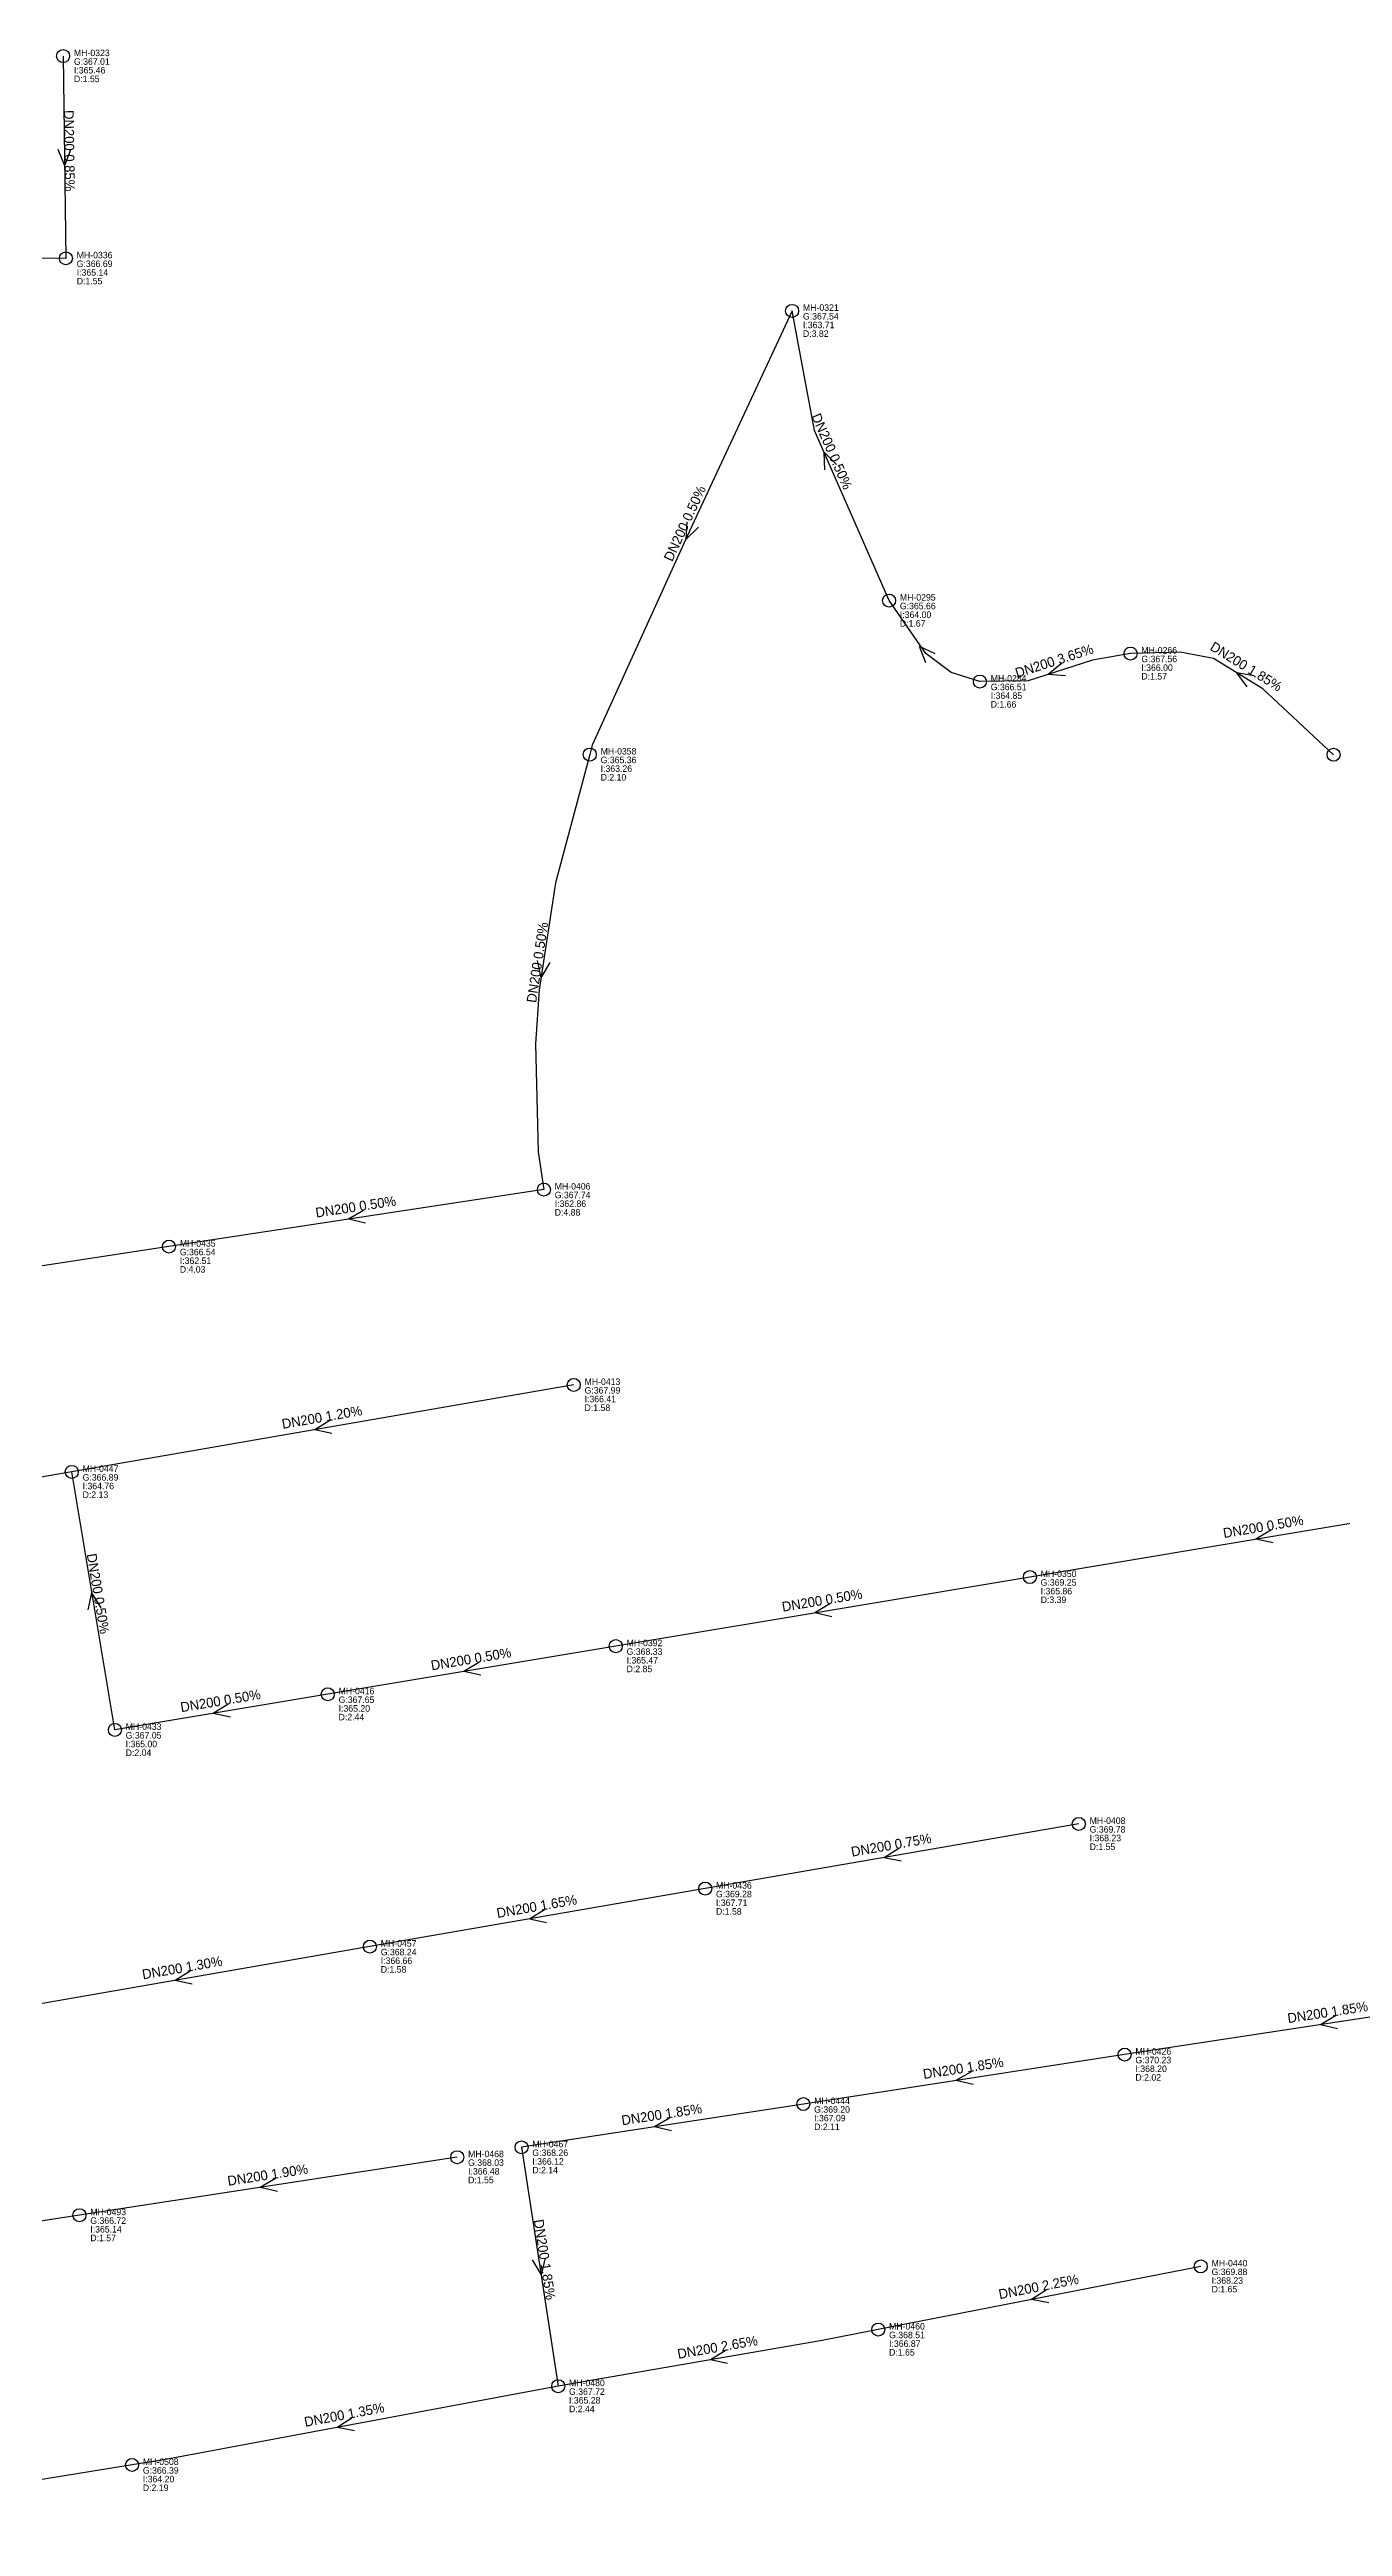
# Model space of a CAD drawing. Header units: metres. Extents: x 449149 to 451990, y 2566737 to 2570847.
# Drawn here: x 451494.1 to 451732.8, y 2568688.5 to 2569145.5 of the extents above; entities that cross this region are included whole.
import ezdxf
from ezdxf.enums import TextEntityAlignment as Align

# ---------------------------------------------------------------- set-up
doc = ezdxf.new("R2010")
doc.units = ezdxf.units.M
for name, color, linetype in [('SEW-LABEL', 2, 'Continuous'), ('SEW-MH', 7, 'Continuous'), ('SEW-MH-LABEL', 8, 'Continuous'), ('SEW-PIPE-DN200', 3, 'Continuous')]:
    doc.layers.add(name, color=color, linetype=linetype)

msp = doc.modelspace()

# ---------------------------------------------------------------- linework, layer by layer
at = {"layer": 'SEW-LABEL'}
for p, q in [((451495.66, 2569127.09), (451496.9, 2569124.1)), ((451498.06, 2569127.12), (451496.9, 2569124.1)), ((451637.2, 2569067.93), (451637.09, 2569071.16)), ((451639.4, 2569068.89), (451637.09, 2569071.16)), ((451611.73, 2569058.33), (451611.57, 2569055.1)), ((451613.91, 2569057.32), (451611.57, 2569055.1)), ((451655.85, 2569032.31), (451654.68, 2569035.32)), ((451657.61, 2569033.95), (451654.68, 2569035.32)), ((451680.89, 2569032.22), (451678.41, 2569030.16)), ((451681.63, 2569029.94), (451678.41, 2569030.16)), ((451715.18, 2569027.86), (451713.25, 2569030.45)), ((451716.44, 2569029.9), (451713.25, 2569030.45)), ((451584.09, 2568977.37), (451584.82, 2568974.22)), ((451586.46, 2568977.01), (451584.82, 2568974.22)), ((451552.06, 2568931.28), (451549.28, 2568929.64)), ((451552.43, 2568928.91), (451549.28, 2568929.64)), ((451545.82, 2568892.49), (451543.07, 2568890.8)), ((451546.23, 2568890.13), (451543.07, 2568890.8)), ((451719.56, 2568872.29), (451716.8, 2568870.61)), ((451719.96, 2568869.92), (451716.8, 2568870.61)), ((451501.26, 2568857.56), (451501.95, 2568860.71)), ((451503.63, 2568857.95), (451501.95, 2568860.71)), ((451638.13, 2568858.69), (451635.37, 2568857.01)), ((451638.52, 2568856.32), (451635.37, 2568857.01)), ((451573.33, 2568847.87), (451570.57, 2568846.19)), ((451573.73, 2568845.5), (451570.57, 2568846.19)), ((451527.1, 2568840.15), (451524.34, 2568838.47)), ((451527.5, 2568837.78), (451524.34, 2568838.47)), ((451650.89, 2568813.55), (451648.14, 2568811.85)), ((451651.3, 2568811.18), (451648.14, 2568811.85)), ((451585.46, 2568802.23), (451582.71, 2568800.53)), ((451585.87, 2568799.86), (451582.71, 2568800.53)), ((451520.04, 2568790.91), (451517.28, 2568789.21)), ((451520.44, 2568788.54), (451517.28, 2568789.21)), ((451731.47, 2568782.66), (451728.68, 2568781.02)), ((451731.83, 2568780.29), (451728.68, 2568781.02)), ((451664.2, 2568772.37), (451661.42, 2568770.72)), ((451664.57, 2568769.99), (451661.42, 2568770.72)), ((451608.54, 2568763.81), (451605.76, 2568762.17)), ((451608.91, 2568761.44), (451605.76, 2568762.17)), ((451535.81, 2568752.65), (451533.02, 2568751.01)), ((451536.17, 2568750.28), (451533.02, 2568751.01)), ((451583.2, 2568737.67), (451584.84, 2568734.89)), ((451585.58, 2568738.04), (451584.84, 2568734.89)), ((451678.09, 2568732.08), (451675.38, 2568730.33)), ((451678.55, 2568729.73), (451675.38, 2568730.33)), ((451618.84, 2568720.89), (451616.09, 2568719.2)), ((451619.25, 2568718.53), (451616.09, 2568719.2)), ((451549.94, 2568708.45), (451547.21, 2568706.72)), ((451550.38, 2568706.1), (451547.21, 2568706.72))]:
    msp.add_line(p, q, dxfattribs=at)
at = {"layer": 'SEW-MH'}
for centre in [(451496.62, 2569144.26), (451497.13, 2569106.95), (451631.18, 2569097.26), (451649.07, 2569043.8), (451693.64, 2569034.03), (451665.84, 2569028.86), (451593.84, 2569015.4), (451731.12, 2569015.36), (451585.36, 2568935.13), (451516.16, 2568924.6), (451590.87, 2568899.08), (451498.22, 2568883.03), (451675.06, 2568863.64), (451598.63, 2568850.88), (451545.47, 2568842), (451506.17, 2568835.43), (451684.1, 2568818.08), (451615.13, 2568806.14), (451553.25, 2568795.44), (451692.55, 2568775.51), (451633.25, 2568766.4), (451569.37, 2568756.59), (451581.23, 2568758.41), (451499.64, 2568745.89), (451706.61, 2568736.44), (451647.08, 2568724.79), (451588, 2568714.34), (451509.34, 2568699.8)]:
    msp.add_circle(centre, 1.2, dxfattribs=at)
at = {"layer": 'SEW-PIPE-DN200'}
for points in [[(451496.62, 2569144.26), (451497.13, 2569106.95), (451497.13, 2569106.95)], [(451497.13, 2569106.95), (451437.13, 2569107.23)], [(451631.18, 2569097.26), (451611.83, 2569055.69), (451594.3, 2569017.12), (451593.84, 2569015.4)], [(451649.07, 2569043.8), (451649.07, 2569043.8), (451635.34, 2569075.16), (451631.18, 2569097.26)], [(451665.84, 2569028.86), (451660.54, 2569030.54), (451655.83, 2569034.04), (451649.07, 2569043.8)], [(451693.64, 2569034.03), (451686.65, 2569032.82), (451674.75, 2569028.98), (451665.84, 2569028.86)], [(451731.12, 2569015.36), (451718.07, 2569027.49), (451708.95, 2569033.1), (451702.82, 2569034.28), (451693.64, 2569034.03), (451693.64, 2569034.03)], [(451593.84, 2569015.4), (451587.5, 2568991.73), (451584.48, 2568971.99), (451583.84, 2568962.02), (451584.31, 2568942.06), (451585.36, 2568935.13)], [(451585.36, 2568935.13), (451516.16, 2568924.6)], [(451516.16, 2568924.6), (451446.96, 2568914.07)], [(451590.87, 2568899.08), (451498.22, 2568883.03)], [(451498.22, 2568883.03), (451419.4, 2568869.38)], [(451506.17, 2568835.43), (451498.22, 2568883.03)], [(451761.5, 2568878.08), (451675.06, 2568863.64)], [(451675.06, 2568863.64), (451643.39, 2568858.35), (451598.63, 2568850.88)], [(451598.63, 2568850.88), (451545.47, 2568842)], [(451545.47, 2568842), (451506.17, 2568835.43)], [(451684.1, 2568818.08), (451615.13, 2568806.14)], [(451615.13, 2568806.14), (451553.25, 2568795.44)], [(451553.25, 2568795.44), (451484.27, 2568783.5)], [(451767.78, 2568786.99), (451692.55, 2568775.51)], [(451692.55, 2568775.51), (451633.25, 2568766.4)], [(451633.25, 2568766.4), (451581.23, 2568758.41), (451581.23, 2568758.41)], [(451569.37, 2568756.59), (451499.64, 2568745.89)], [(451581.23, 2568758.41), (451588, 2568714.34)], [(451499.64, 2568745.89), (451430.45, 2568735.27)], [(451706.61, 2568736.44), (451647.08, 2568724.79)], [(451647.08, 2568724.79), (451636.71, 2568722.76), (451588, 2568714.34)], [(451588, 2568714.34), (451515.21, 2568700.75), (451509.34, 2568699.8)], [(451509.34, 2568699.8), (451439.34, 2568688.46)]]:
    msp.add_lwpolyline(points, dxfattribs=at)

# ---------------------------------------------------------------- texts
at = {"layer": 'SEW-LABEL'}
for s, rotation, p in [('DN200 0.85%', -89.2193, (451496.88, 2569126.8)), ('DN200 0.50%', 293.6343, (451637.7, 2569070.98)), ('DN200 0.50%', 65.1883, (451612.19, 2569057.67)), ('DN200 3.65%', 17.8674, (451679.84, 2569031.82)), ('DN200 1.85%', 328.434, (451714.53, 2569030.87)), ('DN200 0.50%', 81.3086, (451585.05, 2568976.9)), ('DN200 0.50%', 8.6502, (451550.76, 2568931.07)), ('DN200 1.20%', 9.8246, (451544.55, 2568892.25)), ('DN200 0.50%', 9.4823, (451718.28, 2568872.06)), ('DN200 0.50%', 279.4821, (451502.2, 2568860.43)), ('DN200 0.50%', 9.4822, (451636.85, 2568858.46)), ('DN200 0.50%', 9.4824, (451572.05, 2568847.64)), ('DN200 0.50%', 9.4824, (451525.82, 2568839.92)), ('DN200 0.75%', 9.8169, (451649.62, 2568813.31)), ('DN200 1.65%', 9.8169, (451584.19, 2568801.99)), ('DN200 1.30%', 9.8169, (451518.76, 2568790.67)), ('DN200 1.85%', 8.6793, (451730.16, 2568782.45)), ('DN200 1.85%', 8.7344, (451662.9, 2568772.15)), ('DN200 1.85%', 8.7344, (451607.24, 2568763.6)), ('DN200 1.90%', 8.7225, (451534.51, 2568752.44)), ('DN200 1.85%', -81.2651, (451584.62, 2568737.57)), ('DN200 2.25%', 11.072, (451676.85, 2568731.82)), ('DN200 2.65%', 9.8061, (451617.56, 2568720.65)), ('DN200 1.35%', 10.5792, (451548.68, 2568708.2))]:
    msp.add_text(s, height=1.8, rotation=rotation, dxfattribs=at).set_placement(p, align=Align.CENTER)
at = {"layer": 'SEW-MH-LABEL'}
for s, p in [('MH-0323', (451498.62, 2569144.26)), ('G:367.01', (451498.62, 2569142.66)), ('D:1.55', (451498.62, 2569139.46)), ('I:365.46', (451498.62, 2569141.06)), ('G:366.69', (451499.13, 2569105.35)), ('MH-0336', (451499.13, 2569106.95)), ('I:365.14', (451499.13, 2569103.75)), ('D:1.55', (451499.13, 2569102.15)), ('G:367.54', (451633.18, 2569095.66)), ('MH-0321', (451633.18, 2569097.26)), ('I:363.71', (451633.18, 2569094.06)), ('D:3.82', (451633.18, 2569092.46)), ('MH-0295', (451651.07, 2569043.8)), ('G:365.66', (451651.07, 2569042.2)), ('D:1.67', (451651.07, 2569039)), ('I:364.00', (451651.07, 2569040.6)), ('MH-0266', (451695.64, 2569034.03)), ('G:367.56', (451695.64, 2569032.43)), ('I:366.00', (451695.64, 2569030.83)), ('G:366.51', (451667.84, 2569027.26)), ('MH-0284', (451667.84, 2569028.86)), ('I:364.85', (451667.84, 2569025.66)), ('D:1.57', (451695.64, 2569029.23)), ('D:1.66', (451667.84, 2569024.06)), ('G:365.36', (451595.84, 2569013.8)), ('MH-0358', (451595.84, 2569015.4)), ('I:363.26', (451595.84, 2569012.2)), ('D:2.10', (451595.84, 2569010.6)), ('G:367.74', (451587.36, 2568933.53)), ('MH-0406', (451587.36, 2568935.13)), ('D:4.88', (451587.36, 2568930.33)), ('I:362.86', (451587.36, 2568931.93)), ('MH-0435', (451518.16, 2568924.6)), ('G:366.54', (451518.16, 2568923)), ('D:4.03', (451518.16, 2568919.8)), ('I:362.51', (451518.16, 2568921.4)), ('G:367.99', (451592.87, 2568897.48)), ('MH-0413', (451592.87, 2568899.08)), ('D:1.58', (451592.87, 2568894.28)), ('I:366.41', (451592.87, 2568895.88)), ('G:366.89', (451500.22, 2568881.43)), ('MH-0447', (451500.22, 2568883.03)), ('I:364.76', (451500.22, 2568879.83)), ('D:2.13', (451500.22, 2568878.23)), ('G:369.25', (451677.06, 2568862.04)), ('MH-0350', (451677.06, 2568863.64)), ('I:365.86', (451677.06, 2568860.44)), ('D:3.39', (451677.06, 2568858.84)), ('G:368.33', (451600.63, 2568849.28)), ('MH-0392', (451600.63, 2568850.88)), ('I:365.47', (451600.63, 2568847.68)), ('D:2.85', (451600.63, 2568846.08)), ('G:367.65', (451547.47, 2568840.4)), ('MH-0416', (451547.47, 2568842)), ('I:365.20', (451547.47, 2568838.8)), ('G:367.05', (451508.17, 2568833.83)), ('MH-0433', (451508.17, 2568835.43)), ('D:2.44', (451547.47, 2568837.2)), ('D:2.04', (451508.17, 2568830.63)), ('I:365.00', (451508.17, 2568832.23)), ('G:369.78', (451686.1, 2568816.48)), ('MH-0408', (451686.1, 2568818.08)), ('I:368.23', (451686.1, 2568814.88)), ('D:1.55', (451686.1, 2568813.28)), ('MH-0436', (451617.13, 2568806.14)), ('G:369.28', (451617.13, 2568804.54)), ('D:1.58', (451617.13, 2568801.34)), ('I:367.71', (451617.13, 2568802.94)), ('G:368.24', (451555.25, 2568793.84)), ('MH-0457', (451555.25, 2568795.44)), ('I:366.66', (451555.25, 2568792.24)), ('D:1.58', (451555.25, 2568790.64)), ('G:370.23', (451694.55, 2568773.91)), ('MH-0426', (451694.55, 2568775.51)), ('D:2.02', (451694.55, 2568770.71)), ('I:368.20', (451694.55, 2568772.31)), ('G:369.20', (451635.25, 2568764.8)), ('MH-0444', (451635.25, 2568766.4)), ('D:2.11', (451635.25, 2568761.6)), ('I:367.09', (451635.25, 2568763.2)), ('MH-0468', (451571.37, 2568756.59)), ('G:368.26', (451583.23, 2568756.81)), ('MH-0467', (451583.23, 2568758.41)), ('I:366.12', (451583.23, 2568755.21)), ('G:368.03', (451571.37, 2568754.99)), ('D:1.55', (451571.37, 2568751.79)), ('I:366.48', (451571.37, 2568753.39)), ('D:2.14', (451583.23, 2568753.61)), ('G:366.72', (451501.64, 2568744.29)), ('MH-0493', (451501.64, 2568745.89)), ('I:365.14', (451501.64, 2568742.69)), ('D:1.57', (451501.64, 2568741.09)), ('G:369.88', (451708.61, 2568734.84)), ('MH-0440', (451708.61, 2568736.44)), ('I:368.23', (451708.61, 2568733.24)), ('D:1.65', (451708.61, 2568731.64)), ('G:368.51', (451649.08, 2568723.19)), ('MH-0460', (451649.08, 2568724.79)), ('D:1.65', (451649.08, 2568719.99)), ('I:366.87', (451649.08, 2568721.59)), ('MH-0480', (451590, 2568714.34)), ('G:367.72', (451590, 2568712.74)), ('D:2.44', (451590, 2568709.54)), ('I:365.28', (451590, 2568711.14)), ('G:366.39', (451511.34, 2568698.2)), ('MH-0508', (451511.34, 2568699.8)), ('I:364.20', (451511.34, 2568696.6)), ('D:2.19', (451511.34, 2568695))]:
    msp.add_text(s, height=1.2, dxfattribs=at).set_placement(p)

doc.saveas('drawing.dxf')
